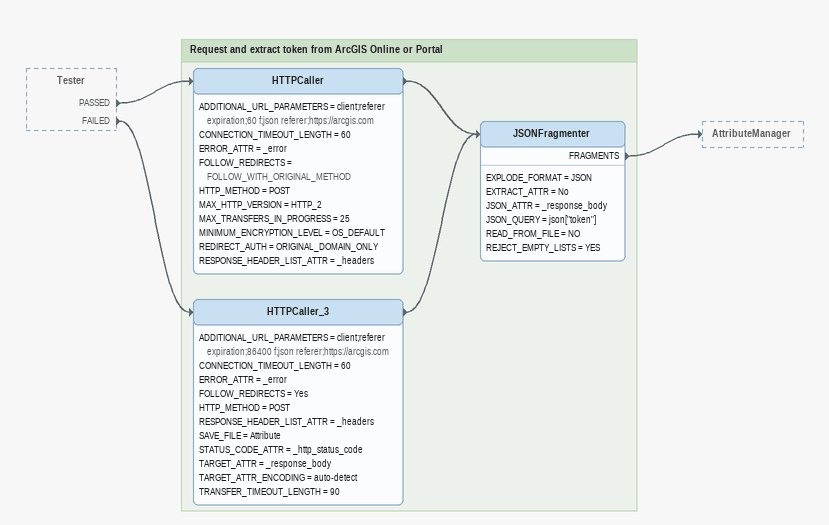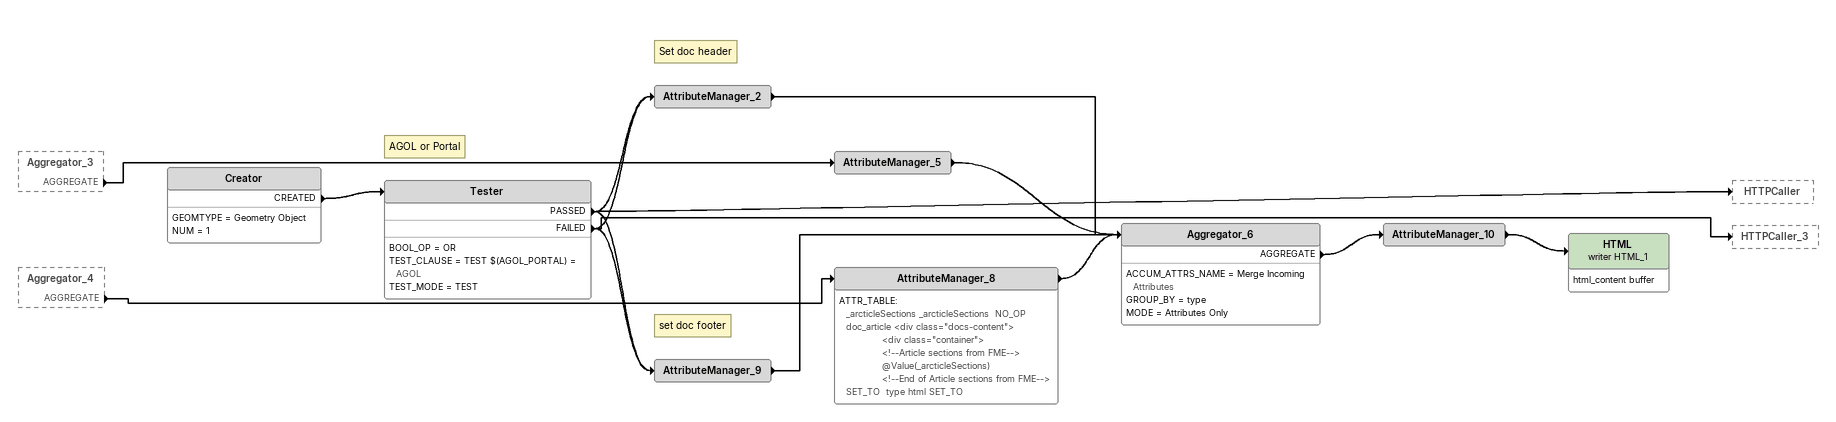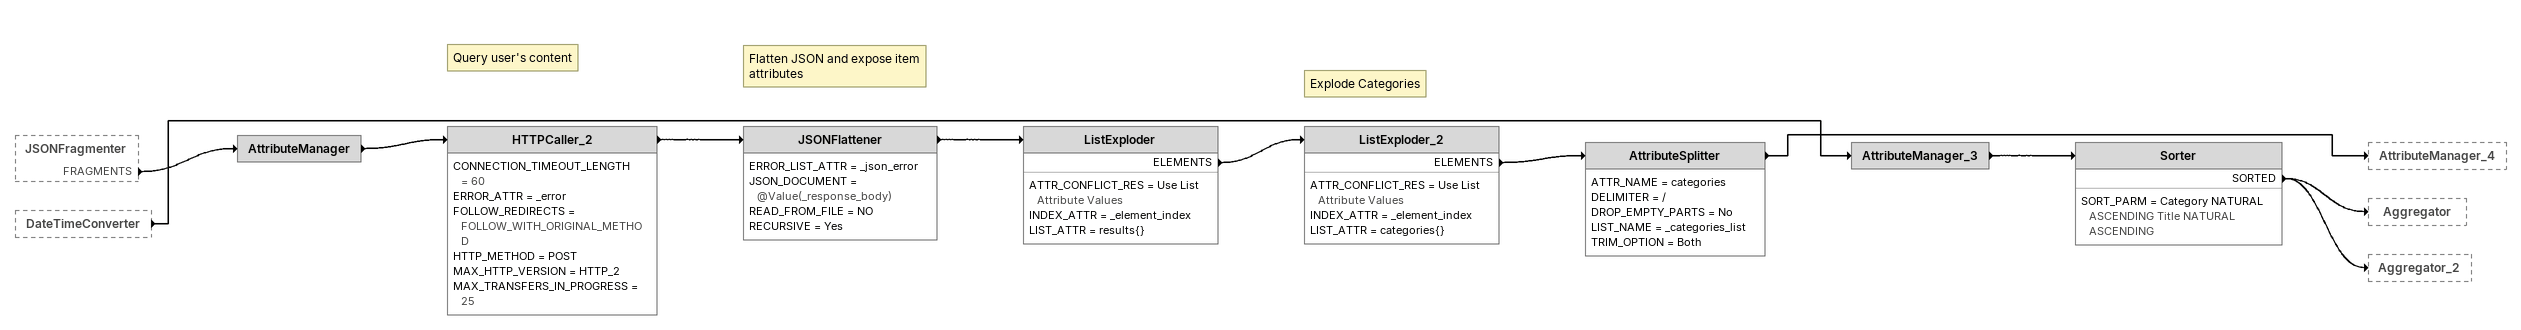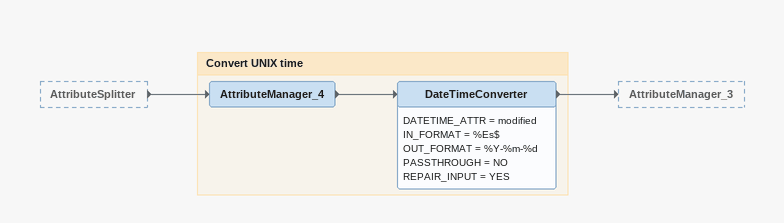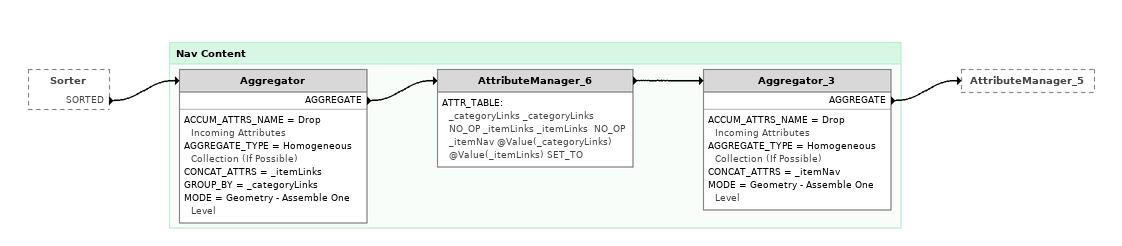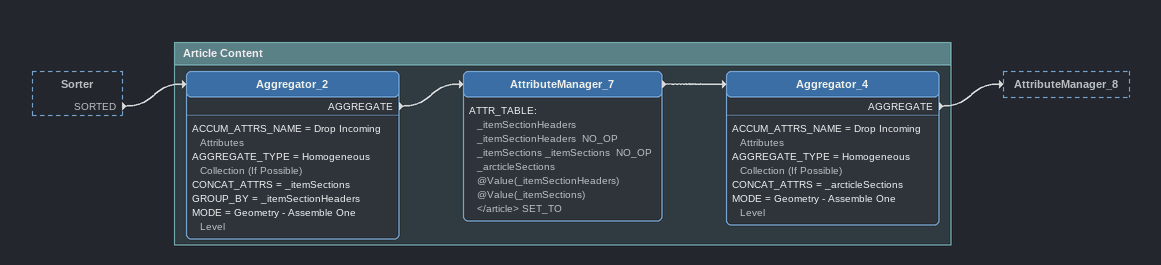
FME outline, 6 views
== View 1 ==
Tester [outside]
    PASSED -> HTTPCaller
    FAILED -> HTTPCaller_3

Bookmark: Request and extract token from ArcGIS Online or Portal
HTTPCaller
    ADDITIONAL_URL_PARAMETERS = client;referer expiration;60 f;json referer;https://arcgis.com
    CONNECTION_TIMEOUT_LENGTH = 60
    ERROR_ATTR = _error
    FOLLOW_REDIRECTS = FOLLOW_WITH_ORIGINAL_METHOD
    HTTP_METHOD = POST
    MAX_HTTP_VERSION = HTTP_2
    MAX_TRANSFERS_IN_PROGRESS = 25
    MINIMUM_ENCRYPTION_LEVEL = OS_DEFAULT
    REDIRECT_AUTH = ORIGINAL_DOMAIN_ONLY
    RESPONSE_HEADER_LIST_ATTR = _headers
    -> JSONFragmenter
HTTPCaller_3
    ADDITIONAL_URL_PARAMETERS = client;referer expiration;86400 f;json referer;https://arcgis.com
    CONNECTION_TIMEOUT_LENGTH = 60
    ERROR_ATTR = _error
    FOLLOW_REDIRECTS = Yes
    HTTP_METHOD = POST
    RESPONSE_HEADER_LIST_ATTR = _headers
    SAVE_FILE = Attribute
    STATUS_CODE_ATTR = _http_status_code
    TARGET_ATTR = _response_body
    TARGET_ATTR_ENCODING = auto-detect
    TRANSFER_TIMEOUT_LENGTH = 90
    -> JSONFragmenter
JSONFragmenter
    EXPLODE_FORMAT = JSON
    EXTRACT_ATTR = No
    JSON_ATTR = _response_body
    JSON_QUERY = json["token"]
    READ_FROM_FILE = NO
    REJECT_EMPTY_LISTS = YES
    FRAGMENTS -> AttributeManager

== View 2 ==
Aggregator_3 [outside]
    AGGREGATE -> AttributeManager_5
Aggregator_4 [outside]
    AGGREGATE -> AttributeManager_8
Creator
    GEOMTYPE = Geometry Object
    NUM = 1
    CREATED -> Tester
Note: AGOL or Portal
Tester
    BOOL_OP = OR
    TEST_CLAUSE = TEST $(AGOL_PORTAL) = AGOL
    TEST_MODE = TEST
    PASSED -> HTTPCaller
    PASSED -> AttributeManager_2
    PASSED -> AttributeManager_9
    FAILED -> HTTPCaller_3
    FAILED -> AttributeManager_2
    FAILED -> AttributeManager_9
Note: Set doc header
AttributeManager_2
    -> Aggregator_6
AttributeManager_5
    -> Aggregator_6
AttributeManager_8
    ATTR_TABLE:
      _arcticleSections _arcticleSections  NO_OP  doc_article <div class="docs-content">
      		    <div class="container">
                  <!--Article sections from FME-->
                  @Value(_arcticleSections)
                  <!--End of Article sections from FME--> SET_TO  type html SET_TO
    -> Aggregator_6
Note: set doc footer
AttributeManager_9
    -> Aggregator_6
Aggregator_6
    ACCUM_ATTRS_NAME = Merge Incoming Attributes
    GROUP_BY = type
    MODE = Attributes Only
    AGGREGATE -> AttributeManager_10
AttributeManager_10
    -> HTML (writer HTML_1)
HTML (writer HTML_1)
    attributes: html_content buffer

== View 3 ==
JSONFragmenter [outside]
    FRAGMENTS -> AttributeManager
DateTimeConverter [outside]
    -> AttributeManager_3
AttributeManager
    -> HTTPCaller_2
Note: Query user's content
HTTPCaller_2
    CONNECTION_TIMEOUT_LENGTH = 60
    ERROR_ATTR = _error
    FOLLOW_REDIRECTS = FOLLOW_WITH_ORIGINAL_METHOD
    HTTP_METHOD = POST
    MAX_HTTP_VERSION = HTTP_2
    MAX_TRANSFERS_IN_PROGRESS = 25
    -> JSONFlattener
Note: Flatten JSON and expose item attributes
JSONFlattener
    ERROR_LIST_ATTR = _json_error
    JSON_DOCUMENT = @Value(_response_body)
    READ_FROM_FILE = NO
    RECURSIVE = Yes
    -> ListExploder
ListExploder
    ATTR_CONFLICT_RES = Use List Attribute Values
    INDEX_ATTR = _element_index
    LIST_ATTR = results{}
    ELEMENTS -> ListExploder_2
Note: Explode Categories
ListExploder_2
    ATTR_CONFLICT_RES = Use List Attribute Values
    INDEX_ATTR = _element_index
    LIST_ATTR = categories{}
    ELEMENTS -> AttributeSplitter
AttributeSplitter
    ATTR_NAME = categories
    DELIMITER = /
    DROP_EMPTY_PARTS = No
    LIST_NAME = _categories_list
    TRIM_OPTION = Both
    -> AttributeManager_4
AttributeManager_3
    -> Sorter
Sorter
    SORT_PARM = Category NATURAL ASCENDING Title NATURAL ASCENDING
    SORTED -> Aggregator
    SORTED -> Aggregator_2

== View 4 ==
AttributeSplitter [outside]
    -> AttributeManager_4

Bookmark: Convert UNIX time
AttributeManager_4
    -> DateTimeConverter
DateTimeConverter
    DATETIME_ATTR = modified
    IN_FORMAT = %Es$
    OUT_FORMAT = %Y-%m-%d
    PASSTHROUGH = NO
    REPAIR_INPUT = YES
    -> AttributeManager_3

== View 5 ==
Sorter [outside]
    SORTED -> Aggregator

Bookmark: Nav Content
Aggregator
    ACCUM_ATTRS_NAME = Drop Incoming Attributes
    AGGREGATE_TYPE = Homogeneous Collection (If Possible)
    CONCAT_ATTRS = _itemLinks
    GROUP_BY = _categoryLinks
    MODE = Geometry - Assemble One Level
    AGGREGATE -> AttributeManager_6
AttributeManager_6
    ATTR_TABLE:
      _categoryLinks _categoryLinks  NO_OP _itemLinks _itemLinks  NO_OP  _itemNav @Value(_categoryLinks)
      @Value(_itemLinks) SET_TO
    -> Aggregator_3
Aggregator_3
    ACCUM_ATTRS_NAME = Drop Incoming Attributes
    AGGREGATE_TYPE = Homogeneous Collection (If Possible)
    CONCAT_ATTRS = _itemNav
    MODE = Geometry - Assemble One Level
    AGGREGATE -> AttributeManager_5

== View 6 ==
Sorter [outside]
    SORTED -> Aggregator_2

Bookmark: Article Content
Aggregator_2
    ACCUM_ATTRS_NAME = Drop Incoming Attributes
    AGGREGATE_TYPE = Homogeneous Collection (If Possible)
    CONCAT_ATTRS = _itemSections
    GROUP_BY = _itemSectionHeaders
    MODE = Geometry - Assemble One Level
    AGGREGATE -> AttributeManager_7
AttributeManager_7
    ATTR_TABLE:
      _itemSectionHeaders _itemSectionHeaders  NO_OP _itemSections _itemSections  NO_OP  _arcticleSections @Value(_itemSectionHeaders)
      @Value(_itemSections)
      </article> SET_TO
    -> Aggregator_4
Aggregator_4
    ACCUM_ATTRS_NAME = Drop Incoming Attributes
    AGGREGATE_TYPE = Homogeneous Collection (If Possible)
    CONCAT_ATTRS = _arcticleSections
    MODE = Geometry - Assemble One Level
    AGGREGATE -> AttributeManager_8
